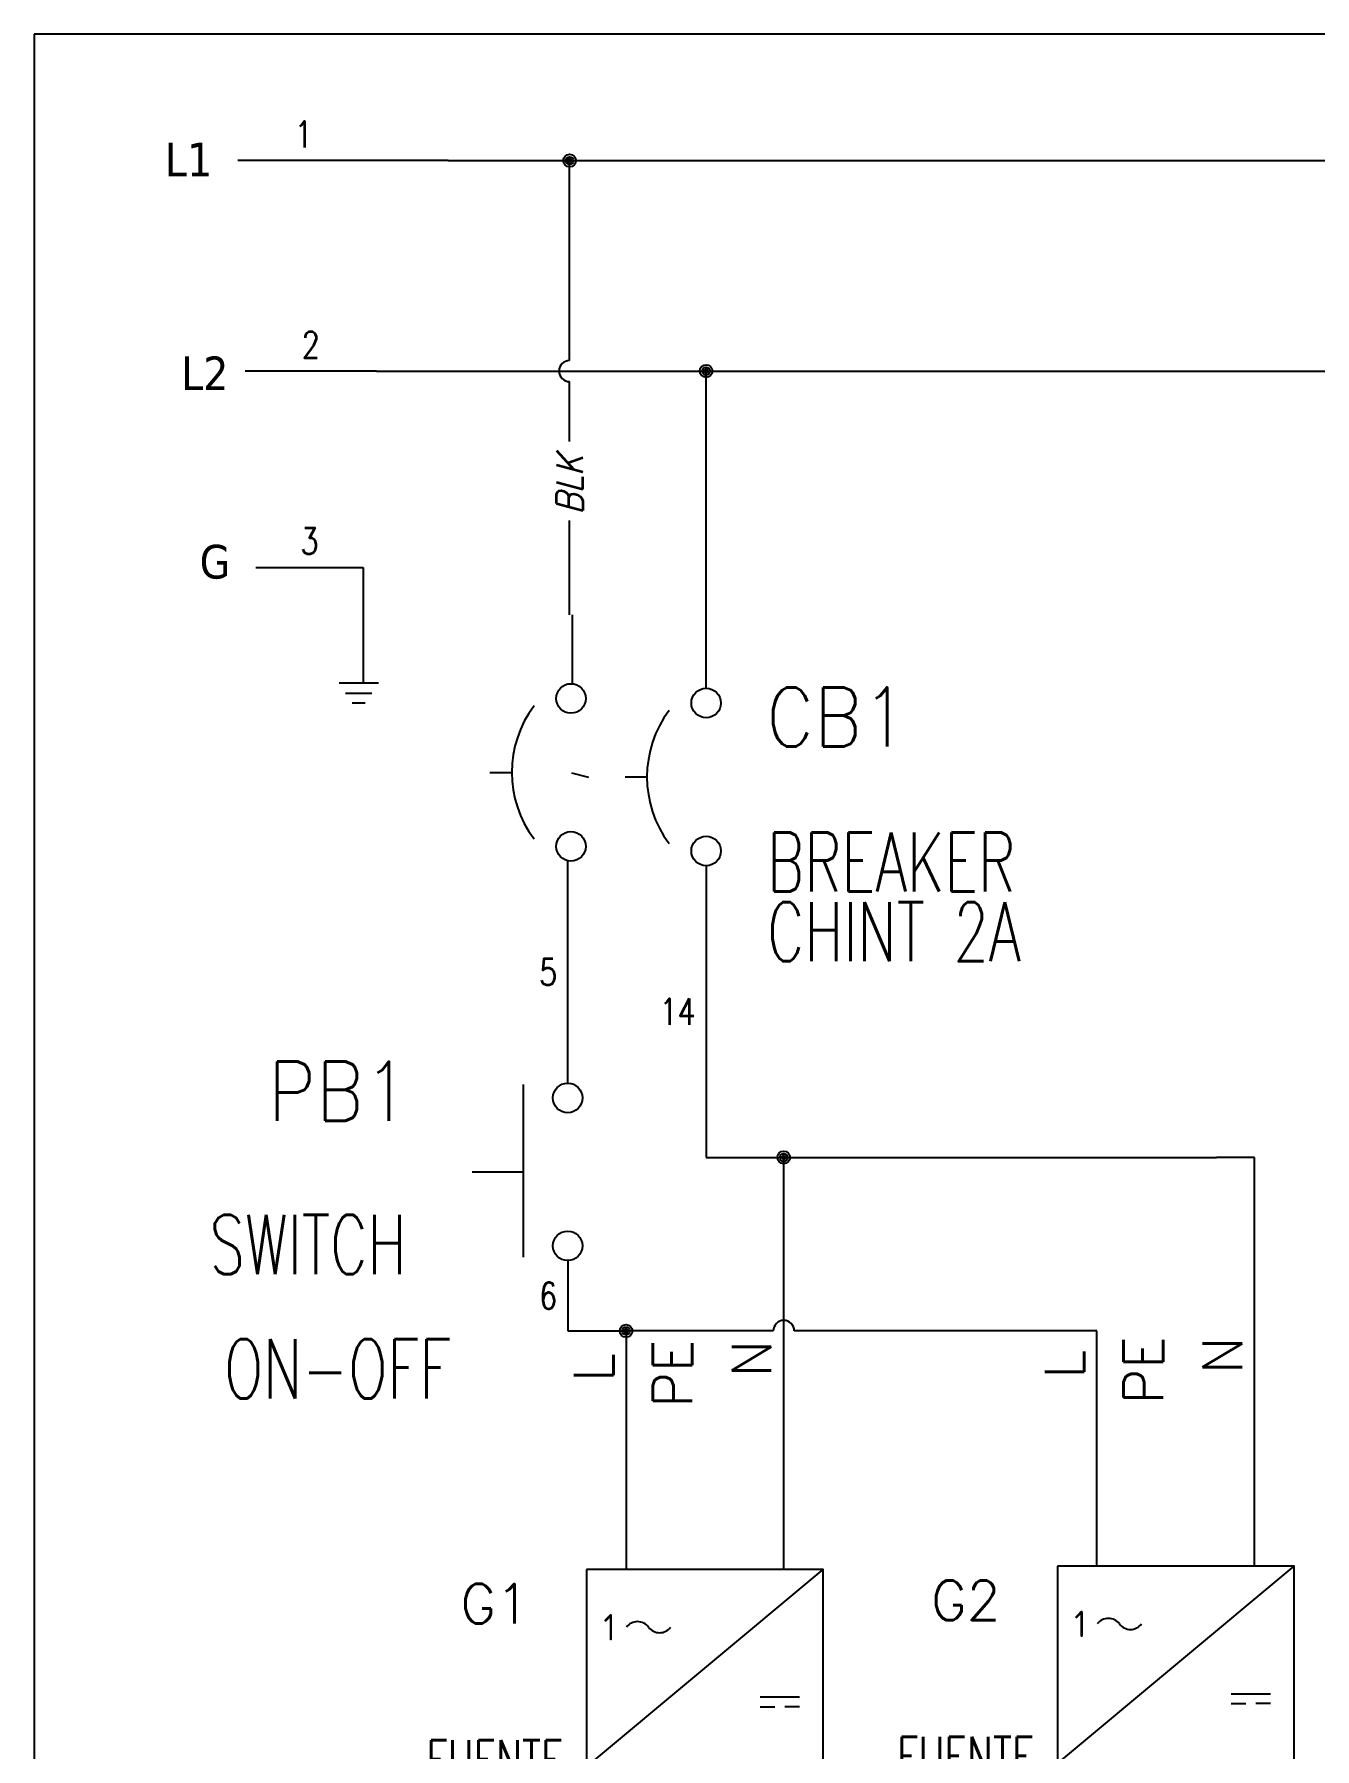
# Model space of a CAD drawing. Header units: millimetres. Extents: x 123.5 to 144.3, y 105.4 to 121.6.
# Drawn here: x 123.51 to 129.59, y 113.44 to 121.59 of the extents above; entities that cross this region are included whole.
import ezdxf
from ezdxf.enums import TextEntityAlignment as Align

# ---------------------------------------------------------------- set-up
doc = ezdxf.new("R2010")
doc.units = ezdxf.units.MM
doc.linetypes.add('HIDDEN2', pattern=[0.1875, 0.125, -0.0625])
for name, color, linetype in [('BLK_12AWG', 7, 'Continuous'), ('DESC', 250, 'Continuous'), ('LINK', 9, 'Continuous'), ('MISC', 7, 'Continuous'), ('SYMS', 7, 'Continuous'), ('TAGS', 250, 'Continuous'), ('TERMS', 250, 'Continuous'), ('WIRES', 7, 'Continuous')]:
    doc.layers.add(name, color=color, linetype=linetype)
doc.layers.add('WIRENO', color=7, linetype='Continuous', true_color=0x000000)
doc.styles.get("Standard").update_dxf_attribs({"font": 'tahoma.ttf'})
doc.styles.add('WD', font='romans.shx')
doc.styles.add('WD_IEC', font='isocp2.shx', dxfattribs={"width": 0.9, "height": 4})

# ---------------------------------------------------------------- blocks, each defined once
blk = doc.blocks.new('WDDOT')
for radius in [0.03, 0.0187, 0.00929]:
    blk.add_circle((0, 0), radius)
blk = doc.blocks.new('VGND2')
for p, q in [((0.09375, 0), (-0.09375, 0)), ((-0.0625, -0.046875), (0.0625, -0.046875)), ((-0.03125, -0.09375), (0.03125, -0.09375))]:
    blk.add_line(p, q)
at = {"style": 'WD', "flags": 1}
blk.add_attdef('X2TERM01', (0, 0), '', height=0.01, dxfattribs=at)
blk = doc.blocks.new('VT0_LGENERIC')
at = {"style": 'WD', "oblique": 15, "width": 0.9}
blk.add_attdef('COLOR', text='', height=0.125, rotation=90, dxfattribs=at).set_placement((0, 0), align=Align.MIDDLE_CENTER)
at = {"style": 'WD', "flags": 1}
for tag, p in [('X2TERM01', (0, 0.25)), ('X8TERM01', (0, -0.25))]:
    blk.add_attdef(tag, p, '', height=0.01, rotation=90, dxfattribs=at)
at = {"color": 7, "style": 'WD'}
for tag, p in [('X2_TINY_DOT_DONT_REMOVE', (0, 0.25)), ('X8_TINY_DOT_DONT_REMOVE', (0, -0.25))]:
    blk.add_attdef(tag, p, '', height=0.0001, rotation=90, dxfattribs=at)
blk = doc.blocks.new('WD_WNH')
at = {"linetype": 'Continuous', "style": 'WD', "width": 0.8}
blk.add_attdef('WIRENO', text='', height=0.125, dxfattribs=at).set_placement((0, 0.0625), align=Align.CENTER)
at = {"style": 'WD', "flags": 1}
for tag, p in [('W01USER', (0, 0.0781)), ('W02USER', (0, 0.0703)), ('W03USER', (0, 0.0625)), ('W04USER', (0, 0.0547)), ('W05USER', (0, 0.0469)), ('W06USER', (0, 0.0391)), ('W07USER', (0, 0.0312)), ('W08USER', (0, 0.0234)), ('W09USER', (0, 0.0156)), ('W10USER', (0, 0.0078))]:
    blk.add_attdef(tag, text='', height=0.005, dxfattribs=at).set_placement(p, align=Align.CENTER)
blk = doc.blocks.new('VPW1_1PH')
for p, q in [((-0.125, -0.625), (0.625, 0)), ((0.4252, -0.4038), (0.5503, -0.4038)), ((0.4252, -0.4351), (0.4721, -0.4351)), ((0.5503, -0.4351), (0.5034, -0.4351))]:
    blk.add_line(p, q)
blk.add_lwpolyline([(-0.125, 0), (-0.125, -0.625), (0.625, -0.625), (0.625, 0)], close=True)
for centre, start, end in [((0.0364, -0.2089), 36.8699, 143.1301), ((0.1064, -0.1564), 216.8699, 323.1301)]:
    blk.add_arc(centre, 0.0438, start, end)
at = {"style": 'WD_IEC'}
blk.add_text('1', height=0.084, dxfattribs=at).set_placement((-0.0336, -0.1826), align=Align.MIDDLE_RIGHT)
at = {"linetype": 'Continuous', "style": 'WD', "flags": 8}
for tag, p in [('TERM02', (0.2098, 0.7277)), ('TERM03', (0.46, 0.7275)), ('TERM01', (-0.04, 0.6858)), ('TERM04', (0.085, -0.665)), ('TERM05', (0.335, -0.665))]:
    blk.add_attdef(tag, text='', height=0.125, rotation=90, dxfattribs=at).set_placement(p, align=Align.RIGHT)
at = {"style": 'WD', "width": 0.7}
for tag, p in [('INST', (-0.4155, 0.1687)), ('LOC', (-0.4155, -0.0009)), ('RATING1', (-0.4155, -0.3401)), ('XREF', (-0.4155, -0.5097)), ('DESC1', (-0.4155, -0.666)), ('DESC2', (-0.4155, -0.8222)), ('DESC3', (-0.4155, -0.9766))]:
    blk.add_attdef(tag, text='', height=0.125, dxfattribs=at).set_placement(p, align=Align.CENTER)
at = {"style": 'WD'}
for tag, p, height, flags in [('X2TERM01', (0, 0), 0.0125, 1), ('X2TERM02', (0.25, 0), 0.0125, 1), ('X2TERM03', (0.5, 0), 0.0125, 1), ('FAMILY', (0.6836, -0.525), 0.01, 9), ('X8TERM04', (0.125, -0.625), 0.0125, 1), ('X8TERM05', (0.375, -0.625), 0.0125, 1)]:
    blk.add_attdef(tag, p, '', height=height, dxfattribs=dict(at, flags=flags))
blk.add_attdef('TAG1', text='', height=0.125, dxfattribs=at).set_placement((-0.4155, -0.1705), align=Align.CENTER)
at = {"linetype": 'Continuous', "style": 'WD', "flags": 9}
for tag, p in [('MFG', (0.7089, -0.0854)), ('CAT', (0.7108, -0.0659)), ('ASSYCODE', (0.7089, -0.606))]:
    blk.add_attdef(tag, text='', height=0.01, dxfattribs=at).set_placement(p, align=Align.CENTER)
blk = doc.blocks.new('VPB11')
for p, q in [((-0.0938, 0.1849), (-0.0938, -0.1801)), ((-0.2022, 0), (-0.0938, 0))]:
    blk.add_line(p, q)
for centre in [(0, 0.1562), (0, -0.1562)]:
    blk.add_circle(centre, 0.0312)
at = {"style": 'WD'}
for tag, p, width in [('INST', (0.1269, 0.3902), 0.7), ('LOC', (0.1269, 0.2206), 0.7), ('TAG1', (0.1269, 0.0644), 0.9), ('XREF', (0.1287, -0.09), 0.7), ('DESC1', (0.1287, -0.242), 0.7), ('DESC2', (0.1287, -0.3982), 0.7)]:
    blk.add_attdef(tag, p, '', height=0.125, dxfattribs=dict(at, width=width))
at = {"linetype": 'Continuous', "style": 'WD'}
for tag, height, flags, p in [('TERM01', 0.125, 8, (-0.055, 0.2223)), ('CAT', 0.01, 9, (-0.1421, -0.0731)), ('MFG', 0.01, 9, (-0.1421, -0.0881))]:
    blk.add_attdef(tag, text='', height=height, dxfattribs=dict(at, flags=flags)).set_placement(p, align=Align.RIGHT)
at = {"color": 7, "style": 'WD', "flags": 1}
for tag, p in [('X2TERM01', (0, 0.1875)), ('X8TERM02', (0, -0.1875))]:
    blk.add_attdef(tag, p, '', height=0.0125, dxfattribs=at)
at = {"color": 7, "style": 'WD'}
for tag, p in [('X4LINK', (-0.2656, 0)), ('X1LINK', (0, 0))]:
    blk.add_attdef(tag, p, '', height=0.01, dxfattribs=at)
at = {"style": 'WD'}
for tag, flags, p in [('FAMILY', 9, (-0.1421, -0.0365)), ('CONTACT', 1, (-0.1421, -0.0531))]:
    blk.add_attdef(tag, text='', height=0.01, dxfattribs=dict(at, flags=flags)).set_placement(p, align=Align.RIGHT)
at = {"linetype": 'Continuous', "style": 'WD', "flags": 9}
blk.add_attdef('ASSYCODE', text='', height=0.01, dxfattribs=at).set_placement((-0.1551, -0.1064), align=Align.CENTER)
at = {"linetype": 'Continuous', "style": 'WD', "flags": 8}
blk.add_attdef('TERM02', text='', height=0.125, dxfattribs=at).set_placement((-0.0407, -0.2291), align=Align.TOP_RIGHT)
blk = doc.blocks.new('VCB1')
at = {"linetype": 'HIDDEN2'}
blk.add_line((-0.1712, 0), (-0.125, 0), dxfattribs=at)
for centre in [(0, 0.1562), (0, -0.1562)]:
    blk.add_circle(centre, 0.0312)
blk.add_arc((0.1094, 0), 0.2344, 143.1301, 216.8699)
at = {"style": 'WD'}
for tag, p, width in [('INST', (0.2188, 0.3883), 0.7), ('LOC', (0.2188, 0.2188), 0.7), ('TAG1', (0.1269, 0.0644), 0.9), ('XREF', (0.1287, -0.09), 0.7), ('DESC1', (0.1287, -0.242), 0.7), ('DESC2', (0.1287, -0.3893), 0.7)]:
    blk.add_attdef(tag, p, '', height=0.125, dxfattribs=dict(at, width=width))
at = {"linetype": 'Continuous', "style": 'WD'}
for tag, height, flags, p in [('TERM01', 0.125, 8, (-0.055, 0.2066)), ('CAT', 0.01, 9, (-0.1421, -0.0731)), ('MFG', 0.01, 9, (-0.1421, -0.0881))]:
    blk.add_attdef(tag, text='', height=height, dxfattribs=dict(at, flags=flags)).set_placement(p, align=Align.RIGHT)
at = {"style": 'WD', "width": 0.7}
blk.add_attdef('RATING1', text='', height=0.125, dxfattribs=at).set_placement((-0.1875, 0.0625), align=Align.RIGHT)
at = {"color": 7, "style": 'WD', "flags": 1}
for tag, p in [('X2TERM01', (0, 0.1875)), ('X8TERM02', (0, -0.1875))]:
    blk.add_attdef(tag, p, '', height=0.0125, dxfattribs=at)
at = {"color": 7, "style": 'WD'}
for tag, p in [('X4LINK', (-0.25, 0)), ('X1LINK', (0, 0))]:
    blk.add_attdef(tag, p, '', height=0.01, dxfattribs=at)
at = {"style": 'WD', "flags": 9}
for tag, p in [('FAMILY', (-0.1421, -0.0365)), ('CONTACT', (-0.1288, -0.1291))]:
    blk.add_attdef(tag, text='', height=0.01, dxfattribs=at).set_placement(p, align=Align.RIGHT)
at = {"linetype": 'Continuous', "style": 'WD', "flags": 9}
blk.add_attdef('ASSYCODE', text='', height=0.01, dxfattribs=at).set_placement((-0.1533, -0.1061), align=Align.CENTER)
at = {"linetype": 'Continuous', "style": 'WD', "flags": 8}
blk.add_attdef('TERM02', text='', height=0.125, dxfattribs=at).set_placement((-0.0407, -0.2134), align=Align.TOP_RIGHT)
blk = doc.blocks.new('WD_WNV')
at = {"style": 'WD', "flags": 1}
for tag, p in [('W01USER', (-0.0625, 0.0938)), ('W02USER', (-0.0625, 0.0859)), ('W03USER', (-0.0625, 0.0781)), ('W04USER', (-0.0625, 0.0703)), ('W05USER', (-0.0625, 0.0625)), ('W06USER', (-0.0625, 0.0547)), ('W07USER', (-0.0625, 0.0469)), ('W08USER', (-0.0625, 0.0391)), ('W09USER', (-0.0625, 0.0312)), ('W10USER', (-0.0625, 0.0234))]:
    blk.add_attdef(tag, text='', height=0.005, dxfattribs=at).set_placement(p, align=Align.CENTER)
at = {"linetype": 'Continuous', "style": 'WD', "width": 0.8}
blk.add_attdef('WIRENO', text='', height=0.125, dxfattribs=at).set_placement((-0.05, 0), align=Align.MIDDLE_RIGHT)

msp = doc.modelspace()

# ---------------------------------------------------------------- linework, layer by layer
at = {"color": 7, "linetype": 'Continuous'}
for p, q in [((144.2555, 121.5905), (123.5055, 121.5905)), ((123.5055, 121.5905), (123.5055, 105.4055))]:
    msp.add_line(p, q, dxfattribs=at)
at = {"layer": 'BLK_12AWG'}
for p, q in [((125.4737, 120.9901), (125.0987, 120.9901)), ((125.4737, 120.9901), (125.7226, 120.9901)), ((125.7226, 120.9901), (132.3992, 120.99)), ((126.0508, 120.04), (126.0508, 120.99)), ((125.5079, 119.9899), (125.8424, 119.9899)), ((125.7911, 119.9899), (132.6038, 119.99)), ((126.6999, 118.4824), (126.6999, 119.9899)), ((126.0508, 119.6547), (126.0508, 119.94)), ((126.0508, 118.8315), (126.0508, 119.2801)), ((126.0645, 118.5042), (126.0645, 118.8315)), ((126.6999, 117.6386), (126.6999, 116.2523)), ((126.6999, 116.2523), (127.0691, 116.2523)), ((127.0691, 114.2936), (127.0691, 116.2523)), ((127.0691, 116.2523), (129.1259, 116.2523)), ((129.3079, 116.2523), (129.1259, 116.2523)), ((129.3079, 114.3093), (129.3079, 116.2523))]:
    msp.add_line(p, q, dxfattribs=at)
msp.add_arc((126.0508, 119.99), 0.05, 90, 270, dxfattribs=at)
at = {"layer": 'LINK'}
msp.add_lwpolyline([(126.06, 118.08), (126.14, 118.06)], dxfattribs=at)
at = {"layer": 'WIRES'}
for p, q in [((125.0987, 120.9901), (124.4733, 120.9901)), ((125.1329, 119.9899), (124.5075, 119.9899)), ((125.1329, 119.9899), (125.5079, 119.9899)), ((124.5586, 119.0568), (125.0687, 119.0568)), ((125.0687, 119.0568), (125.0687, 118.5065)), ((126.0418, 116.6056), (126.0418, 117.6604)), ((126.0418, 115.7618), (126.0418, 115.4277)), ((126.0418, 115.4277), (126.3191, 115.4277)), ((126.3191, 115.4277), (126.3191, 114.2936)), ((127.0191, 115.4277), (126.3191, 115.4277)), ((128.5579, 115.4277), (127.1191, 115.4277)), ((128.5579, 114.3093), (128.5579, 115.4277))]:
    msp.add_line(p, q, dxfattribs=at)
msp.add_arc((127.0691, 115.4277), 0.05, 0, 180, dxfattribs=at)

# ---------------------------------------------------------------- block references
at = {"layer": 'SYMS'}
for name, p in [('WDDOT', (126.0508, 120.99)), ('WDDOT', (126.6999, 119.9899)), ('VGND2', (125.0483, 118.5065)), ('WDDOT', (127.0691, 116.2523)), ('WDDOT', (126.3191, 115.4277))]:
    msp.add_blockref(name, p, dxfattribs=at)
ref = msp.add_blockref('VT0_LGENERIC', (126.0508, 119.4506), dxfattribs=at)
ref.add_attrib('X2_TINY_DOT_DONT_REMOVE', '.', (126.0508, 119.6547), dxfattribs={"layer": 'MISC', "color": 7, "height": 0.0001, "rotation": 90, "style": 'WD'})
ref.add_attrib('X8_TINY_DOT_DONT_REMOVE', '.', (126.0508, 119.2801), dxfattribs={"layer": 'MISC', "color": 7, "height": 0.0001, "rotation": 90, "style": 'WD'})
ref.add_attrib('COLOR', 'BLK', dxfattribs={"layer": 'MISC', "height": 0.125, "rotation": 90, "style": 'WD', "oblique": 15, "width": 0.9}).set_placement((126.0508, 119.4506), align=Align.MIDDLE_CENTER)
at = {"layer": 'SYMS', "xscale": 2.25, "yscale": 2.25, "zscale": 2.25}
msp.add_blockref('VCB1', (126.0573, 118.0823), dxfattribs=at)
at = {"layer": 'SYMS'}
ref = msp.add_blockref('VCB1', (126.6999, 118.0605), dxfattribs=dict(at, xscale=2.25, yscale=2.25, zscale=2.25))
ref.add_attrib('DESC2', 'CHINT 2A', (126.9895, 117.1845), dxfattribs={"layer": 'DESC', "height": 0.28125, "style": 'WD', "width": 0.7})
ref.add_attrib('DESC1', 'BREAKER', (126.9895, 117.516), dxfattribs={"layer": 'DESC', "height": 0.28125, "style": 'WD', "width": 0.7})
ref.add_attrib('TAG1', 'CB1', (126.9855, 118.2053), dxfattribs={"layer": 'TAGS', "height": 0.28125, "style": 'WD', "width": 0.9})
ref = msp.add_blockref('VPB11', (126.0418, 116.1837), dxfattribs=dict(at, xscale=2.25, yscale=2.25, zscale=2.25))
ref.add_attrib('DESC2', 'ON-OFF', (124.4081, 115.1073), dxfattribs={"layer": 'DESC', "height": 0.28125, "style": 'WD', "width": 0.7})
ref.add_attrib('DESC1', 'SWITCH', (124.3386, 115.6976), dxfattribs={"layer": 'DESC', "height": 0.28125, "style": 'WD', "width": 0.7})
ref.add_attrib('TAG1', 'PB1', (124.6167, 116.4267), dxfattribs={"layer": 'TAGS', "height": 0.28125, "style": 'WD', "width": 0.9})
ref = msp.add_blockref('VPW1_1PH', (128.5579, 114.3093), dxfattribs=dict(at, xscale=1.5, yscale=1.5, zscale=1.5))
ref.add_attrib('DESC1', 'FUENTE', dxfattribs={"layer": 'DESC', "height": 0.1875, "style": 'WD', "width": 0.7}).set_placement((127.9346, 113.3103), align=Align.CENTER)
ref.add_attrib('DESC2', '24V-3A', dxfattribs={"layer": 'DESC', "height": 0.1875, "style": 'WD', "width": 0.7}).set_placement((127.9346, 113.076), align=Align.CENTER)
ref.add_attrib('TAG1', 'G2', dxfattribs={"layer": 'TAGS', "height": 0.1875, "style": 'WD'}).set_placement((127.9346, 114.0535), align=Align.CENTER)
ref.add_attrib('TERM03', 'N', dxfattribs={"layer": 'TERMS', "linetype": 'Continuous', "height": 0.1875, "rotation": 90, "style": 'WD', "flags": 8}).set_placement((129.2479, 115.4006), align=Align.RIGHT)
ref.add_attrib('TERM02', 'PE', dxfattribs={"layer": 'TERMS', "linetype": 'Continuous', "height": 0.1875, "rotation": 90, "style": 'WD', "flags": 8}).set_placement((128.8726, 115.4008), align=Align.RIGHT)
ref.add_attrib('TERM01', 'L', dxfattribs={"layer": 'TERMS', "linetype": 'Continuous', "height": 0.1875, "rotation": 90, "style": 'WD', "flags": 8}).set_placement((128.4979, 115.3381), align=Align.RIGHT)
ref.add_attrib('TERM05', 'M', dxfattribs={"layer": 'TERMS', "linetype": 'Continuous', "height": 0.1875, "rotation": 90, "style": 'WD', "flags": 8}).set_placement((129.0604, 113.3118), align=Align.RIGHT)
ref.add_attrib('TERM04', '+', dxfattribs={"layer": 'TERMS', "linetype": 'Continuous', "height": 0.1875, "rotation": 90, "style": 'WD', "flags": 8}).set_placement((128.6854, 113.3118), align=Align.RIGHT)
ref = msp.add_blockref('VPW1_1PH', (126.3191, 114.2936), dxfattribs=dict(at, xscale=1.5, yscale=1.5, zscale=1.5))
ref.add_attrib('DESC1', 'FUENTE', dxfattribs={"layer": 'DESC', "height": 0.1875, "style": 'WD', "width": 0.7}).set_placement((125.6958, 113.2946), align=Align.CENTER)
ref.add_attrib('DESC2', '12V-1.3A', dxfattribs={"layer": 'DESC', "height": 0.1875, "style": 'WD', "width": 0.7}).set_placement((125.6958, 113.0602), align=Align.CENTER)
ref.add_attrib('TAG1', 'G1', dxfattribs={"layer": 'TAGS', "height": 0.1875, "style": 'WD'}).set_placement((125.6958, 114.0378), align=Align.CENTER)
ref.add_attrib('TERM03', 'N', dxfattribs={"layer": 'TERMS', "linetype": 'Continuous', "height": 0.1875, "rotation": 90, "style": 'WD', "flags": 8}).set_placement((127.0091, 115.3848), align=Align.RIGHT)
ref.add_attrib('TERM02', 'PE', dxfattribs={"layer": 'TERMS', "linetype": 'Continuous', "height": 0.1875, "rotation": 90, "style": 'WD', "flags": 8}).set_placement((126.6338, 115.3851), align=Align.RIGHT)
ref.add_attrib('TERM01', 'L', dxfattribs={"layer": 'TERMS', "linetype": 'Continuous', "height": 0.1875, "rotation": 90, "style": 'WD', "flags": 8}).set_placement((126.2591, 115.3223), align=Align.RIGHT)
ref.add_attrib('TERM05', 'M', dxfattribs={"layer": 'TERMS', "linetype": 'Continuous', "height": 0.1875, "rotation": 90, "style": 'WD', "flags": 8}).set_placement((126.8216, 113.2961), align=Align.RIGHT)
ref.add_attrib('TERM04', '+', dxfattribs={"layer": 'TERMS', "linetype": 'Continuous', "height": 0.1875, "rotation": 90, "style": 'WD', "flags": 8}).set_placement((126.4466, 113.2961), align=Align.RIGHT)
at = {"layer": 'WIRENO'}
ref = msp.add_blockref('WD_WNH', (124.786, 120.9901), dxfattribs=at)
ref.add_attrib('WIRENO', '1', dxfattribs={"linetype": 'Continuous', "height": 0.125, "style": 'WD', "width": 0.8}).set_placement((124.786, 121.0526), align=Align.CENTER)
ref = msp.add_blockref('WD_WNH', (124.8202, 119.9899), dxfattribs=at)
ref.add_attrib('WIRENO', '2', dxfattribs={"linetype": 'Continuous', "height": 0.125, "style": 'WD', "width": 0.8}).set_placement((124.8202, 120.0524), align=Align.CENTER)
ref = msp.add_blockref('WD_WNH', (124.8137, 119.0568), dxfattribs=at)
ref.add_attrib('WIRENO', '3', dxfattribs={"linetype": 'Continuous', "height": 0.125, "style": 'WD', "width": 0.8}).set_placement((124.8137, 119.1193), align=Align.CENTER)
ref = msp.add_blockref('WD_WNV', (126.0418, 117.133), dxfattribs=at)
ref.add_attrib('WIRENO', '5', dxfattribs={"linetype": 'Continuous', "height": 0.125, "style": 'WD', "width": 0.8}).set_placement((125.9918, 117.133), align=Align.MIDDLE_RIGHT)
ref = msp.add_blockref('WD_WNV', (126.6999, 116.9455), dxfattribs=at)
ref.add_attrib('WIRENO', '14', dxfattribs={"linetype": 'Continuous', "height": 0.125, "style": 'WD', "width": 0.8}).set_placement((126.6499, 116.9455), align=Align.MIDDLE_RIGHT)
ref = msp.add_blockref('WD_WNV', (126.0418, 115.5948), dxfattribs=at)
ref.add_attrib('WIRENO', '6', dxfattribs={"linetype": 'Continuous', "height": 0.125, "style": 'WD', "width": 0.8}).set_placement((125.9918, 115.5948), align=Align.MIDDLE_RIGHT)

# ---------------------------------------------------------------- texts
at = {"char_height": 0.16, "attachment_point": 1}
for s, insert in [('L1', (124.1264, 121.075)), ('L2', (124.2034, 120.0591)), ('G', (124.2917, 119.1638))]:
    msp.add_mtext_dynamic_manual_height_columns(s, width=0.371937, gutter_width=0.05, heights=[0], dxfattribs=dict(at, insert=insert))

doc.saveas('drawing.dxf')
